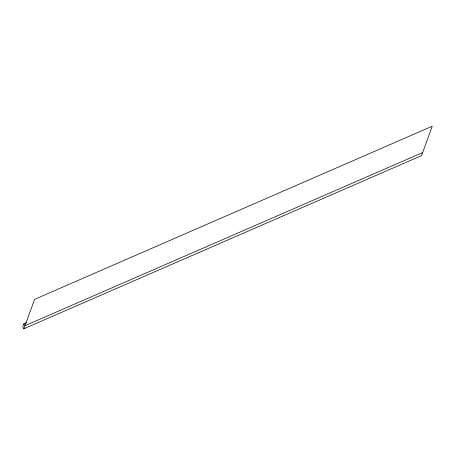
<?xml version="1.0" encoding="UTF-8"?>
<svg xmlns="http://www.w3.org/2000/svg" width="455" height="455" viewBox="0 0 455 455"><rect width="100%" height="100%" fill="white"/><g stroke="black" fill="none" stroke-linecap="round" stroke-linejoin="round"><path stroke-width="0.68" d="M26.475 322.578L23.87 323.71L22.75 326.781L23.848 328.783L421.518 155.644L432.25 126.217L34.586 299.356L23.848 328.783M422.638 152.573L24.968 325.712L23.87 323.71"/></g></svg>
